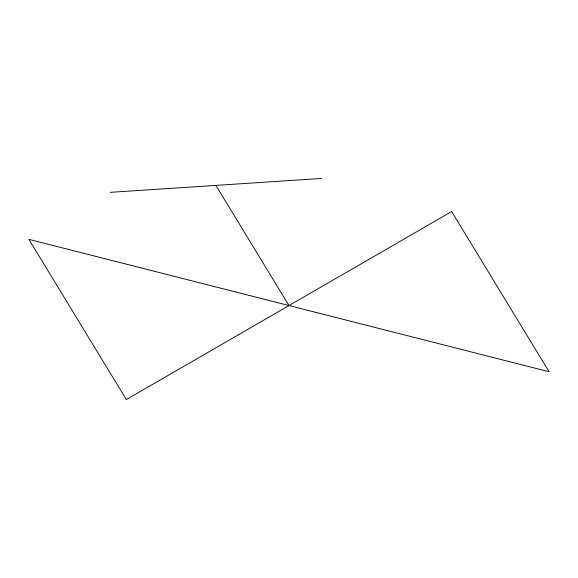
<?xml version="1.0" encoding="UTF-8"?>
<svg xmlns="http://www.w3.org/2000/svg" width="578" height="578" viewBox="0 0 578 578"><rect width="100%" height="100%" fill="white"/><g stroke="black" fill="none" stroke-linecap="round" stroke-linejoin="round"><path stroke-width="0.87" d="M110.217 192.344L321.592 178.443M215.905 185.394L289 305.552M451.642 211.548L126.358 399.557L28.9 239.35L549.1 371.755L451.642 211.548"/></g></svg>
